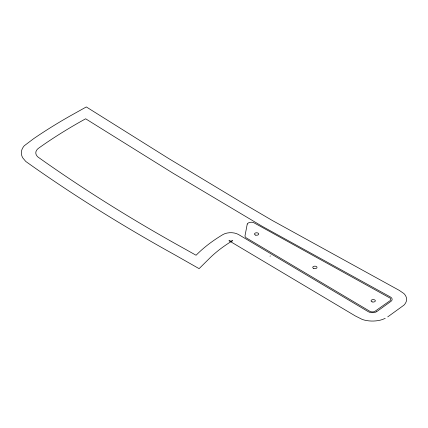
<?xml version="1.0" encoding="UTF-8"?>
<svg xmlns="http://www.w3.org/2000/svg" width="428" height="428" viewBox="0 0 428 428"><rect width="100%" height="100%" fill="white"/><g stroke="black" fill="none" stroke-linecap="round" stroke-linejoin="round"><path stroke-width="0.64" d="M376.565 311.723L390.491 301.697A5.724 3.306 0 0 0 390.491 297.027L262.22 226.337L172.896 173.131L85.648 118.791A555.544 320.743 0 0 0 44.678 143.931L39.06 147.869A13.017 7.517 0 0 0 37.937 156.996L44.993 161.998A1749.322 1009.962 0 0 0 183.863 248.406L196.072 255.249A177.299 102.362 0 0 1 201.92 249.722L204.001 247.93A177.299 102.362 0 0 1 222.918 234.581A11.016 6.361 0 0 1 238.498 234.507L368.406 311.761A5.724 3.306 0 0 0 376.501 311.761M387.725 316.891L403.898 305.18A20.153 11.636 0 0 0 403.898 293.544L399.244 290.366L272.256 220.452L242.441 202.952L168.627 158.494L86.312 106.941L70.866 115.549A569.855 329.004 0 0 0 33.748 138.602L24.252 145.766A27.451 15.847 0 0 0 22.759 157.868L25.792 161.474L33.956 167.257A1763.628 1018.223 0 0 0 173.961 254.366L199.106 268.65L210.239 257.613A163.277 94.267 0 0 1 215.814 252.59A163.089 94.16 0 0 1 230.82 241.772L232.559 240.713M270.009 256.185L270.421 255.944M385.211 318.314L382.53 319.502A20.153 11.636 0 0 1 362.377 319.502L355.251 315.912L229.05 240.739M232.5 240.739A3.413 1.969 0 0 1 229.087 240.755M247.25 224.042L244.955 236.079L245.533 237.321L246.277 237.882L370.311 311.568A4.28 2.472 0 0 0 374.591 311.568L390.154 300.595A4.28 2.472 0 0 0 390.154 298.123L253.515 222.555A4.28 2.472 0 0 0 247.673 223.459L247.25 224.042M255.521 235.084A2.145 1.241 0 0 0 258.737 234.009A2.145 1.241 0 0 0 255.521 232.939A2.145 1.241 0 0 0 255.521 235.084M313.81 268.479A2.145 1.241 0 0 0 317.03 267.409A2.145 1.241 0 0 0 313.81 266.334A2.145 1.241 0 0 0 313.81 268.479M372.13 301.89A2.145 1.241 0 0 0 375.351 300.814A2.145 1.241 0 0 0 372.13 299.744A2.145 1.241 0 0 0 372.13 301.89"/></g></svg>
